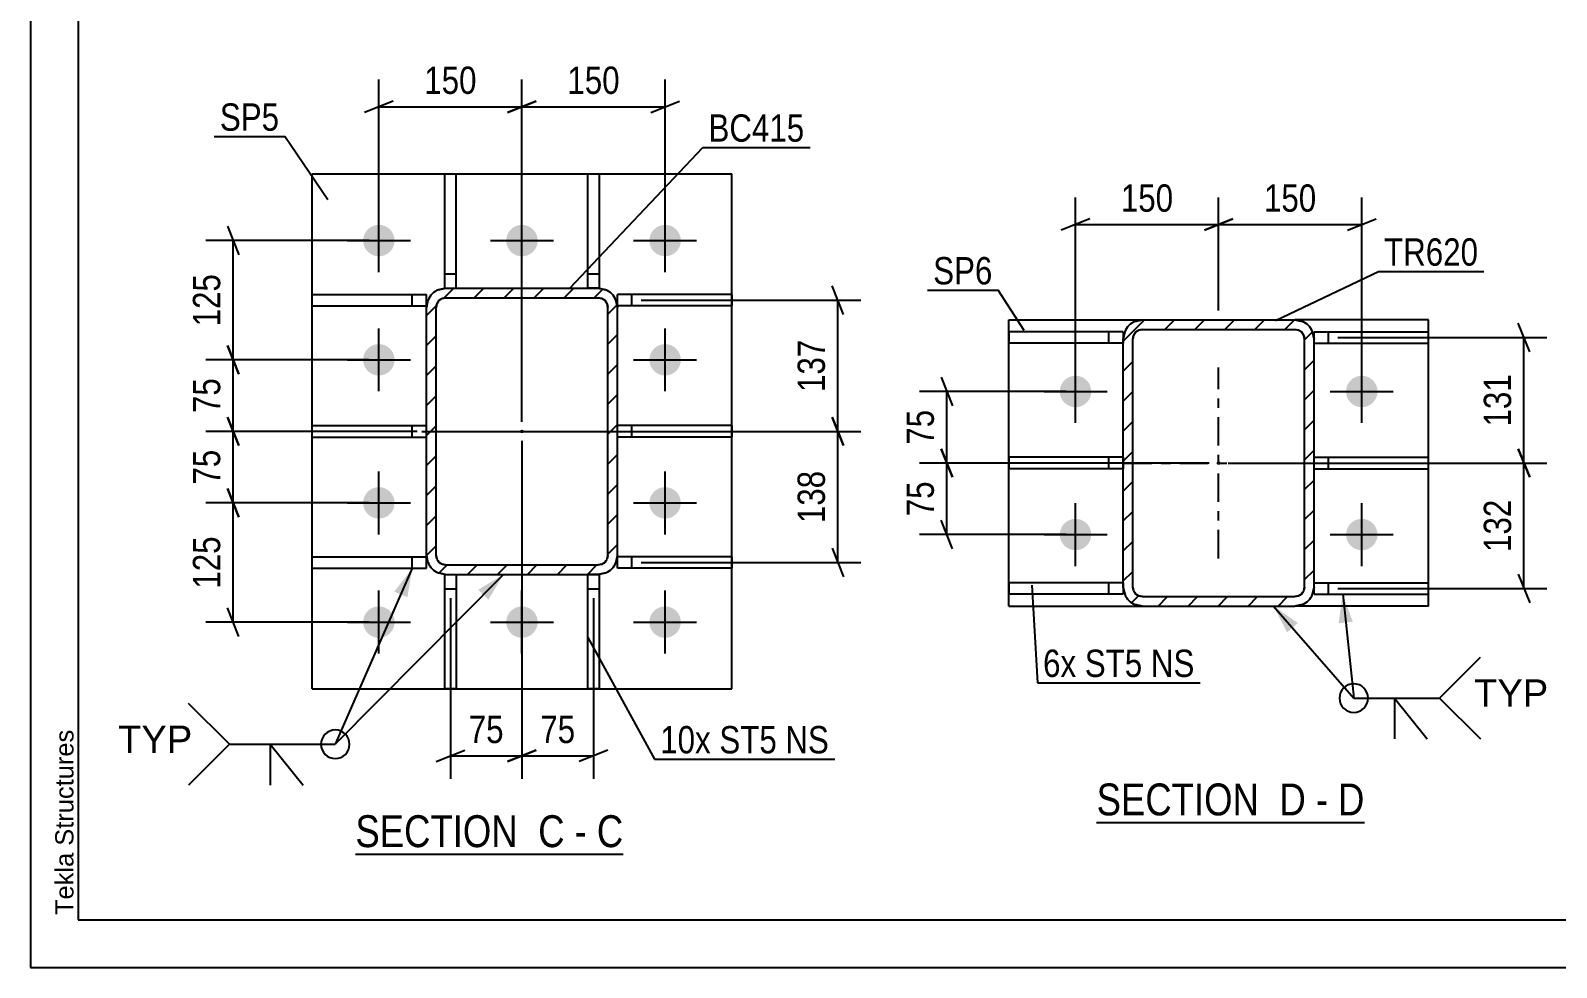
# Model space of a CAD drawing. Header units: millimetres. Extents: x 0 to 594, y 0 to 420.
# Drawn here: x 0 to 159.9, y 0 to 98.2 of the extents above; entities that cross this region are included whole.
import ezdxf

# ---------------------------------------------------------------- set-up
doc = ezdxf.new("R2010")
doc.units = ezdxf.units.MM
doc.linetypes.add('DXK_LINE_DOT2', pattern=[3.9198, 1.9599, -1.9599])
doc.linetypes.add('DXK_LINE_DOT3', pattern=[5.9187, 2.979, -0.9799, 0.9799, -0.9799])
doc.styles.add('Arial', font='ARIAL.TTF', dxfattribs={"height": 0.2})
doc.styles.add('Arial Narrow', font='ARIALN.TTF', dxfattribs={"height": 0.2})

# ---------------------------------------------------------------- blocks, each defined once
blk = doc.blocks.new('Unknown-761544929-1135')
at = {"color": 5, "linetype": 'Continuous'}
for p, q in [((0, 420), (0, 0)), ((5, 415), (5, 5)), ((5, 5), (589, 5)), ((0, 0), (594, 0))]:
    blk.add_line(p, q, dxfattribs=at)
at = {"color": 174, "linetype": 'Continuous', "style": 'Arial'}
blk.add_text('Tekla Structures', height=1.9102, rotation=90, dxfattribs=at).set_placement((4.5, 5.5))
blk = doc.blocks.new('Unknown-761544929-14 - 4061')
at = {"color": 6, "linetype": 'Continuous'}
blk.add_line((34.05, 11.87), (62.13, 11.87), dxfattribs=at)
at = {"color": 0, "linetype": 'Continuous'}
for points in [[(52.16, 12.62), (52.16, 16.12), (34.05, 16.12), (34.05, 12.62)], [(55.98, 12.62), (55.98, 16.12), (53.21, 16.12), (53.21, 12.62)], [(58.31, 12.62), (58.31, 16.12), (57.03, 16.12), (57.03, 12.62)], [(62.13, 12.62), (62.13, 16.12), (59.36, 16.12), (59.36, 12.62)]]:
    blk.add_wipeout(points, dxfattribs=at)
at = {"color": 7, "linetype": 'Continuous', "style": 'Arial Narrow'}
for s, p in [('SECTION ', (34.05, 12.62)), ('C', (53.21, 12.62)), ('C', (59.36, 12.62)), ('-', (57.03, 12.62))]:
    blk.add_text(s, height=3.34, dxfattribs=at).set_placement(p)
blk = doc.blocks.new('Unknown-761544929-15 - 5655')
at = {"color": 6, "linetype": 'Continuous'}
blk.add_line((111.74, 15.2), (139.81, 15.2), dxfattribs=at)
at = {"color": 0, "linetype": 'Continuous'}
for points in [[(129.85, 15.95), (129.85, 19.45), (111.74, 19.45), (111.74, 15.95)], [(133.67, 15.95), (133.67, 19.45), (130.9, 19.45), (130.9, 15.95)], [(135.99, 15.95), (135.99, 19.45), (134.72, 19.45), (134.72, 15.95)], [(139.81, 15.95), (139.81, 19.45), (137.04, 19.45), (137.04, 15.95)]]:
    blk.add_wipeout(points, dxfattribs=at)
at = {"color": 7, "linetype": 'Continuous', "style": 'Arial Narrow'}
for s, p in [('SECTION ', (111.74, 15.95)), ('D', (130.9, 15.95)), ('D', (137.04, 15.95)), ('-', (134.72, 15.95))]:
    blk.add_text(s, height=3.34, dxfattribs=at).set_placement(p)
blk = doc.blocks.new('Part-761544929-4206 - 4061')
at = {"color": 2, "linetype": 'Continuous'}
for p, q in [((73.51, 43.06), (61.51, 43.06)), ((61.51, 41.86), (61.51, 43.06)), ((73.51, 41.86), (61.51, 41.86)), ((73.51, 43.06), (73.51, 41.86))]:
    blk.add_line(p, q, dxfattribs=at)
at = {"color": 7, "linetype": 'DXK_LINE_DOT2'}
blk.add_line((63.01, 41.86), (63.01, 43.06), dxfattribs=at)
blk = doc.blocks.new('Part-761544929-4089 - 4061')
at = {"color": 2, "linetype": 'Continuous'}
for p, q in [((29.51, 29.21), (29.51, 83.21)), ((29.51, 83.21), (73.51, 83.21)), ((73.51, 29.21), (73.51, 83.21)), ((29.51, 29.21), (73.51, 29.21))]:
    blk.add_line(p, q, dxfattribs=at)
blk = doc.blocks.new('Part-761544929-4181 - 4061')
at = {"color": 2, "linetype": 'Continuous'}
for p, q in [((29.51, 55.61), (29.51, 56.81)), ((29.51, 56.81), (41.51, 56.81)), ((29.51, 55.61), (41.51, 55.61))]:
    blk.add_line(p, q, dxfattribs=at)
at = {"color": 7, "linetype": 'DXK_LINE_DOT2'}
for p, q in [((40.01, 55.61), (40.01, 56.81)), ((41.51, 55.61), (41.51, 56.81))]:
    blk.add_line(p, q, dxfattribs=at)
blk = doc.blocks.new('Part-761544929-4117 - 4061')
at = {"linetype": 'Continuous'}
h = blk.add_hatch(dxfattribs=at)
h.set_pattern_fill('', scale=0.7, style=0, pattern_type=0)
h.set_pattern_definition([(45, (41.5116, 43.2098), (-1.57154, 1.57154), [])])
h.paths.add_polyline_path([(41.51, 69.21), (41.51, 43.21), (41.66, 42.44), (42.1, 41.8), (42.75, 41.36), (43.51, 41.21), (59.51, 41.21), (60.28, 41.36), (60.93, 41.8), (61.36, 42.44), (61.51, 43.21), (61.51, 69.21), (61.36, 69.98), (60.93, 70.62), (60.28, 71.06), (59.51, 71.21), (43.51, 71.21), (42.75, 71.06), (42.1, 70.62), (41.66, 69.98)])
h.paths.add_polyline_path([(42.8, 69.92), (43.13, 70.13), (43.51, 70.21), (59.51, 70.21), (59.89, 70.13), (60.22, 69.92), (60.44, 69.59), (60.51, 69.21), (60.51, 43.21), (60.44, 42.83), (60.22, 42.5), (59.89, 42.29), (59.51, 42.21), (43.51, 42.21), (43.13, 42.29), (42.8, 42.5), (42.59, 42.83), (42.51, 43.21), (42.51, 69.21), (42.59, 69.59)])
blk.add_hatch(color=246, dxfattribs=at).paths.add_polyline_path([(51.51, 56.11, -1), (51.51, 56.31, -1)])
at = {"color": 7, "linetype": 'DXK_LINE_DOT2'}
for p, q in [((42.75, 71.06), (43.51, 71.21)), ((43.51, 71.21), (59.51, 71.21)), ((59.51, 71.21), (60.28, 71.06)), ((41.51, 69.21), (41.66, 69.98)), ((41.51, 43.21), (41.51, 69.21)), ((42.59, 69.59), (42.51, 69.21)), ((42.51, 43.21), (42.51, 69.21)), ((43.51, 70.21), (43.13, 70.13)), ((43.51, 70.21), (59.51, 70.21)), ((59.89, 70.13), (59.51, 70.21)), ((60.51, 69.21), (60.44, 69.59)), ((60.51, 43.21), (60.51, 69.21)), ((61.36, 69.98), (61.51, 69.21)), ((61.51, 43.21), (61.51, 69.21)), ((41.66, 42.44), (41.51, 43.21)), ((42.51, 43.21), (42.59, 42.83)), ((60.44, 42.83), (60.51, 43.21)), ((61.51, 43.21), (61.36, 42.44)), ((43.13, 42.29), (43.51, 42.21)), ((43.51, 42.21), (59.51, 42.21)), ((59.51, 42.21), (59.89, 42.29)), ((43.51, 41.21), (42.75, 41.36)), ((43.51, 41.21), (59.51, 41.21)), ((60.28, 41.36), (59.51, 41.21))]:
    blk.add_line(p, q, dxfattribs=at)
at = {"color": 2, "linetype": 'Continuous'}
for p, q in [((43.51, 71.21), (42.75, 71.06)), ((43.51, 71.21), (59.51, 71.21)), ((60.28, 71.06), (59.51, 71.21)), ((41.66, 69.98), (41.51, 69.21)), ((41.51, 43.21), (41.51, 69.21)), ((42.51, 69.21), (42.59, 69.59)), ((42.51, 43.21), (42.51, 69.21)), ((43.13, 70.13), (43.51, 70.21)), ((43.51, 70.21), (59.51, 70.21)), ((59.51, 70.21), (59.89, 70.13)), ((60.44, 69.59), (60.51, 69.21)), ((60.51, 43.21), (60.51, 69.21)), ((61.51, 69.21), (61.36, 69.98)), ((61.51, 43.21), (61.51, 69.21)), ((41.51, 43.21), (41.66, 42.44)), ((42.59, 42.83), (42.51, 43.21)), ((60.51, 43.21), (60.44, 42.83)), ((61.36, 42.44), (61.51, 43.21)), ((43.51, 42.21), (43.13, 42.29)), ((43.51, 42.21), (59.51, 42.21)), ((59.89, 42.29), (59.51, 42.21)), ((42.75, 41.36), (43.51, 41.21)), ((43.51, 41.21), (59.51, 41.21)), ((59.51, 41.21), (60.28, 41.36))]:
    blk.add_line(p, q, dxfattribs=at)
at = {"color": 7, "linetype": 'DXK_LINE_DOT3'}
blk.add_line((51.51, 56.21), (51.51, 56.21), dxfattribs=at)
at = {"color": 246, "linetype": 'DXK_LINE_DOT2'}
blk.add_line((51.51, 56.21), (51.51, 56.21), dxfattribs=at)
at = {"color": 246, "linetype": 'Continuous'}
blk.add_circle((51.51, 56.21), 0.1, dxfattribs=at)
at = {"color": 7, "linetype": 'DXK_LINE_DOT2'}
for centre, radius, start, end in [((43.51, 69.21), 2, 112.5, 157.5), ((59.51, 69.21), 2, 22.5, 67.5), ((43.51, 69.21), 1, 112.5, 157.5), ((59.51, 69.21), 1, 22.5, 67.5), ((43.51, 43.21), 2, 202.5, 247.5), ((43.51, 43.21), 1, 202.5, 247.5), ((59.51, 43.21), 1, 292.5, 337.5), ((59.51, 43.21), 2, 292.5, 337.5)]:
    blk.add_arc(centre, radius, start, end, dxfattribs=at)
at = {"color": 2, "linetype": 'Continuous'}
for centre, radius, start, end in [((43.51, 69.21), 2, 112.5, 157.5), ((59.51, 69.21), 2, 22.5, 67.5), ((43.51, 69.21), 1, 112.5, 157.5), ((59.51, 69.21), 1, 22.5, 67.5), ((43.51, 43.21), 2, 202.5, 247.5), ((43.51, 43.21), 1, 202.5, 247.5), ((59.51, 43.21), 1, 292.5, 337.5), ((59.51, 43.21), 2, 292.5, 337.5)]:
    blk.add_arc(centre, radius, start, end, dxfattribs=at)
blk = doc.blocks.new('Part-761544929-4186 - 4061')
at = {"color": 2, "linetype": 'Continuous'}
for p, q in [((29.51, 69.36), (29.51, 70.56)), ((29.51, 70.56), (41.51, 70.56)), ((41.51, 69.36), (41.51, 70.56)), ((29.51, 69.36), (41.51, 69.36))]:
    blk.add_line(p, q, dxfattribs=at)
at = {"color": 7, "linetype": 'DXK_LINE_DOT2'}
blk.add_line((40.01, 69.36), (40.01, 70.56), dxfattribs=at)
blk = doc.blocks.new('Bolt-761544929-4122 - 4061')
at = {"linetype": 'Continuous'}
for points in [[(34.86, 76.21, -1), (38.16, 76.21, -1)], [(49.86, 76.21, -1), (53.16, 76.21, -1)], [(64.86, 76.21, -1), (68.16, 76.21, -1)], [(34.86, 63.71, -1), (38.16, 63.71, -1)], [(64.86, 63.71, -1), (68.16, 63.71, -1)], [(34.86, 48.71, -1), (38.16, 48.71, -1)], [(64.86, 48.71, -1), (68.16, 48.71, -1)], [(34.86, 36.21, -1), (38.16, 36.21, -1)], [(49.86, 36.21, -1), (53.16, 36.21, -1)], [(64.86, 36.21, -1), (68.16, 36.21, -1)]]:
    blk.add_hatch(color=1, dxfattribs=at).paths.add_polyline_path(points)
at = {"color": 1, "linetype": 'Continuous'}
for p, q in [((36.51, 72.91), (36.51, 79.51)), ((51.51, 72.91), (51.51, 79.51)), ((66.51, 72.91), (66.51, 79.51)), ((33.21, 76.21), (39.81, 76.21)), ((48.21, 76.21), (54.81, 76.21)), ((63.21, 76.21), (69.81, 76.21)), ((36.51, 60.41), (36.51, 67.01)), ((66.51, 60.41), (66.51, 67.01)), ((33.21, 63.71), (39.81, 63.71)), ((63.21, 63.71), (69.81, 63.71)), ((36.51, 45.41), (36.51, 52.01)), ((66.51, 45.41), (66.51, 52.01)), ((33.21, 48.71), (39.81, 48.71)), ((63.21, 48.71), (69.81, 48.71)), ((36.51, 32.91), (36.51, 39.51)), ((51.51, 32.91), (51.51, 39.51)), ((66.51, 32.91), (66.51, 39.51)), ((33.21, 36.21), (39.81, 36.21)), ((48.21, 36.21), (54.81, 36.21)), ((63.21, 36.21), (69.81, 36.21))]:
    blk.add_line(p, q, dxfattribs=at)
blk = doc.blocks.new('Part-761544929-4191 - 4061')
at = {"color": 2, "linetype": 'Continuous'}
for p, q in [((29.51, 41.86), (29.51, 43.06)), ((29.51, 43.06), (41.51, 43.06)), ((29.51, 41.86), (41.51, 41.86)), ((41.51, 41.86), (41.51, 43.06))]:
    blk.add_line(p, q, dxfattribs=at)
at = {"color": 7, "linetype": 'DXK_LINE_DOT2'}
blk.add_line((40.01, 41.86), (40.01, 43.06), dxfattribs=at)
blk = doc.blocks.new('Part-761544929-4196 - 4061')
at = {"color": 2, "linetype": 'Continuous'}
for p, q in [((73.51, 56.81), (61.51, 56.81)), ((73.51, 56.81), (73.51, 55.61)), ((73.51, 55.61), (61.51, 55.61))]:
    blk.add_line(p, q, dxfattribs=at)
at = {"color": 7, "linetype": 'DXK_LINE_DOT2'}
for p, q in [((61.51, 55.61), (61.51, 56.81)), ((63.01, 55.61), (63.01, 56.81))]:
    blk.add_line(p, q, dxfattribs=at)
blk = doc.blocks.new('Part-761544929-4201 - 4061')
at = {"color": 2, "linetype": 'Continuous'}
for p, q in [((73.51, 70.56), (61.51, 70.56)), ((61.51, 69.36), (61.51, 70.56)), ((73.51, 70.56), (73.51, 69.36)), ((73.51, 69.36), (61.51, 69.36))]:
    blk.add_line(p, q, dxfattribs=at)
at = {"color": 7, "linetype": 'DXK_LINE_DOT2'}
blk.add_line((63.01, 69.36), (63.01, 70.56), dxfattribs=at)
blk = doc.blocks.new('Part-761544929-4219 - 4061')
at = {"color": 2, "linetype": 'Continuous'}
for p, q in [((58.41, 29.21), (58.41, 41.21)), ((59.51, 41.21), (59.61, 41.21)), ((59.61, 41.21), (59.61, 29.21)), ((59.61, 29.21), (58.41, 29.21))]:
    blk.add_line(p, q, dxfattribs=at)
at = {"color": 7, "linetype": 'DXK_LINE_DOT2'}
for p, q in [((59.61, 41.21), (58.41, 41.21)), ((58.41, 39.71), (59.61, 39.71))]:
    blk.add_line(p, q, dxfattribs=at)
blk = doc.blocks.new('Part-761544929-4224 - 4061')
at = {"color": 2, "linetype": 'Continuous'}
for p, q in [((43.41, 29.21), (43.41, 41.21)), ((43.41, 41.21), (43.51, 41.21)), ((44.61, 41.21), (44.61, 29.21)), ((44.61, 29.21), (43.41, 29.21))]:
    blk.add_line(p, q, dxfattribs=at)
at = {"color": 7, "linetype": 'DXK_LINE_DOT2'}
for p, q in [((43.41, 41.21), (44.61, 41.21)), ((43.41, 39.71), (44.61, 39.71))]:
    blk.add_line(p, q, dxfattribs=at)
blk = doc.blocks.new('Part-761544929-4229 - 4061')
at = {"color": 2, "linetype": 'Continuous'}
for p, q in [((58.41, 71.21), (58.41, 83.21)), ((58.41, 83.21), (59.61, 83.21)), ((59.61, 83.21), (59.61, 71.21)), ((59.61, 71.21), (59.51, 71.21))]:
    blk.add_line(p, q, dxfattribs=at)
at = {"color": 7, "linetype": 'DXK_LINE_DOT2'}
for p, q in [((58.41, 72.71), (59.61, 72.71)), ((59.51, 71.21), (58.41, 71.21))]:
    blk.add_line(p, q, dxfattribs=at)
blk = doc.blocks.new('Part-761544929-4234 - 4061')
at = {"color": 2, "linetype": 'Continuous'}
for p, q in [((43.41, 71.21), (43.41, 83.21)), ((43.41, 83.21), (44.61, 83.21)), ((44.61, 71.21), (44.61, 83.21)), ((43.41, 71.21), (43.51, 71.21))]:
    blk.add_line(p, q, dxfattribs=at)
at = {"color": 7, "linetype": 'DXK_LINE_DOT2'}
for p, q in [((43.41, 72.71), (44.61, 72.71)), ((43.51, 71.21), (44.61, 71.21))]:
    blk.add_line(p, q, dxfattribs=at)
blk = doc.blocks.new('Part-761544929-5709 - 5655')
at = {"color": 2, "linetype": 'Continuous'}
for p, q in [((114.53, 53.49), (102.53, 53.49)), ((102.53, 53.49), (102.53, 52.29)), ((114.53, 53.49), (114.53, 52.29)), ((114.53, 52.29), (102.53, 52.29))]:
    blk.add_line(p, q, dxfattribs=at)
at = {"color": 7, "linetype": 'DXK_LINE_DOT2'}
blk.add_line((113.03, 52.29), (113.03, 53.49), dxfattribs=at)
blk = doc.blocks.new('Part-761544929-5773 - 5655')
at = {"linetype": 'Continuous'}
h = blk.add_hatch(dxfattribs=at)
h.set_pattern_fill('', scale=0.7, style=0, pattern_type=0)
h.set_pattern_definition([(45, (134.3738, 66.657), (-1.57154, 1.57154), [])])
h.paths.add_polyline_path([(134.53, 65.89), (134.37, 66.66), (133.94, 67.31), (133.29, 67.74), (132.53, 67.89), (116.53, 67.89), (115.76, 67.74), (115.11, 67.31), (114.68, 66.66), (114.53, 65.89), (114.53, 39.89), (114.68, 39.13), (115.11, 38.48), (115.76, 38.04), (116.53, 37.89), (132.53, 37.89), (133.29, 38.04), (133.94, 38.48), (134.37, 39.13), (134.53, 39.89)])
h.paths.add_polyline_path([(133.45, 39.51), (133.23, 39.18), (132.91, 38.97), (132.53, 38.89), (116.53, 38.89), (116.14, 38.97), (115.82, 39.18), (115.6, 39.51), (115.53, 39.89), (115.53, 65.89), (115.6, 66.27), (115.82, 66.6), (116.14, 66.82), (116.53, 66.89), (132.53, 66.89), (132.91, 66.82), (133.23, 66.6), (133.45, 66.27), (133.53, 65.89), (133.53, 39.89)])
blk.add_hatch(color=246, dxfattribs=at).paths.add_polyline_path([(124.53, 52.79, -1), (124.53, 52.99, -1)])
at = {"color": 7, "linetype": 'DXK_LINE_DOT2'}
for p, q in [((115.76, 67.74), (116.53, 67.89)), ((116.53, 67.89), (132.53, 67.89)), ((132.53, 67.89), (133.29, 67.74)), ((114.53, 65.89), (114.68, 66.66)), ((114.53, 39.89), (114.53, 65.89)), ((115.6, 66.27), (115.53, 65.89)), ((115.53, 39.89), (115.53, 65.89)), ((116.53, 66.89), (116.14, 66.82)), ((116.53, 66.89), (132.53, 66.89)), ((132.91, 66.82), (132.53, 66.89)), ((133.53, 65.89), (133.45, 66.27)), ((133.53, 39.89), (133.53, 65.89)), ((134.37, 66.66), (134.53, 65.89)), ((134.53, 39.89), (134.53, 65.89)), ((114.68, 39.13), (114.53, 39.89)), ((115.53, 39.89), (115.6, 39.51)), ((116.14, 38.97), (116.53, 38.89)), ((116.53, 38.89), (132.53, 38.89)), ((132.53, 38.89), (132.91, 38.97)), ((133.45, 39.51), (133.53, 39.89)), ((134.53, 39.89), (134.37, 39.13)), ((116.53, 37.89), (115.76, 38.04)), ((116.53, 37.89), (132.53, 37.89)), ((133.29, 38.04), (132.53, 37.89))]:
    blk.add_line(p, q, dxfattribs=at)
at = {"color": 2, "linetype": 'Continuous'}
for p, q in [((116.53, 67.89), (115.76, 67.74)), ((116.53, 67.89), (132.53, 67.89)), ((133.29, 67.74), (132.53, 67.89)), ((114.68, 66.66), (114.53, 65.89)), ((114.53, 39.89), (114.53, 65.89)), ((115.53, 65.89), (115.6, 66.27)), ((115.53, 39.89), (115.53, 65.89)), ((116.14, 66.82), (116.53, 66.89)), ((116.53, 66.89), (132.53, 66.89)), ((132.53, 66.89), (132.91, 66.82)), ((133.45, 66.27), (133.53, 65.89)), ((133.53, 39.89), (133.53, 65.89)), ((134.53, 65.89), (134.37, 66.66)), ((134.53, 39.89), (134.53, 65.89)), ((114.53, 39.89), (114.68, 39.13)), ((115.6, 39.51), (115.53, 39.89)), ((116.53, 38.89), (116.14, 38.97)), ((116.53, 38.89), (132.53, 38.89)), ((132.91, 38.97), (132.53, 38.89)), ((133.53, 39.89), (133.45, 39.51)), ((134.37, 39.13), (134.53, 39.89)), ((115.76, 38.04), (116.53, 37.89)), ((116.53, 37.89), (132.53, 37.89)), ((132.53, 37.89), (133.29, 38.04))]:
    blk.add_line(p, q, dxfattribs=at)
at = {"color": 7, "linetype": 'DXK_LINE_DOT3'}
for p, q in [((124.53, 42.89), (124.53, 62.89)), ((114.53, 52.89), (134.53, 52.89))]:
    blk.add_line(p, q, dxfattribs=at)
at = {"color": 246, "linetype": 'DXK_LINE_DOT2'}
blk.add_line((124.53, 52.89), (124.53, 52.89), dxfattribs=at)
at = {"color": 246, "linetype": 'Continuous'}
blk.add_circle((124.53, 52.89), 0.1, dxfattribs=at)
at = {"color": 7, "linetype": 'DXK_LINE_DOT2'}
for centre, radius, start, end in [((116.53, 65.89), 2, 112.5, 157.5), ((132.53, 65.89), 2, 22.5, 67.5), ((116.53, 65.89), 1, 112.5, 157.5), ((132.53, 65.89), 1, 22.5, 67.5), ((116.53, 39.89), 2, 202.5, 247.5), ((116.53, 39.89), 1, 202.5, 247.5), ((132.53, 39.89), 1, 292.5, 337.5), ((132.53, 39.89), 2, 292.5, 337.5)]:
    blk.add_arc(centre, radius, start, end, dxfattribs=at)
at = {"color": 2, "linetype": 'Continuous'}
for centre, radius, start, end in [((116.53, 65.89), 2, 112.5, 157.5), ((132.53, 65.89), 2, 22.5, 67.5), ((116.53, 65.89), 1, 112.5, 157.5), ((132.53, 65.89), 1, 22.5, 67.5), ((116.53, 39.89), 2, 202.5, 247.5), ((116.53, 39.89), 1, 202.5, 247.5), ((132.53, 39.89), 1, 292.5, 337.5), ((132.53, 39.89), 2, 292.5, 337.5)]:
    blk.add_arc(centre, radius, start, end, dxfattribs=at)
blk = doc.blocks.new('Part-761544929-5714 - 5655')
at = {"color": 2, "linetype": 'Continuous'}
for p, q in [((114.53, 66.64), (102.53, 66.64)), ((102.53, 66.64), (102.53, 65.44)), ((114.53, 66.64), (114.53, 65.44)), ((114.53, 65.44), (102.53, 65.44))]:
    blk.add_line(p, q, dxfattribs=at)
at = {"color": 7, "linetype": 'DXK_LINE_DOT2'}
blk.add_line((113.03, 65.44), (113.03, 66.64), dxfattribs=at)
blk = doc.blocks.new('Part-761544929-5719 - 5655')
at = {"color": 2, "linetype": 'Continuous'}
for p, q in [((114.53, 40.34), (102.53, 40.34)), ((102.53, 40.34), (102.53, 39.14)), ((114.53, 40.34), (114.53, 39.14)), ((114.53, 39.14), (102.53, 39.14))]:
    blk.add_line(p, q, dxfattribs=at)
at = {"color": 7, "linetype": 'DXK_LINE_DOT2'}
blk.add_line((113.03, 39.14), (113.03, 40.34), dxfattribs=at)
blk = doc.blocks.new('Bolt-761544929-5792 - 5655')
at = {"linetype": 'Continuous'}
for points in [[(107.88, 60.39, -1), (111.18, 60.39, -1)], [(137.88, 60.39, -1), (141.18, 60.39, -1)], [(107.88, 45.39, -1), (111.18, 45.39, -1)], [(137.88, 45.39, -1), (141.18, 45.39, -1)]]:
    blk.add_hatch(color=1, dxfattribs=at).paths.add_polyline_path(points)
at = {"color": 1, "linetype": 'Continuous'}
for p, q in [((109.53, 57.09), (109.53, 63.69)), ((139.53, 57.09), (139.53, 63.69)), ((106.23, 60.39), (112.83, 60.39)), ((136.23, 60.39), (142.83, 60.39)), ((109.53, 42.09), (109.53, 48.69)), ((139.53, 42.09), (139.53, 48.69)), ((106.23, 45.39), (112.83, 45.39)), ((136.23, 45.39), (142.83, 45.39))]:
    blk.add_line(p, q, dxfattribs=at)
blk = doc.blocks.new('Part-761544929-5823 - 5655')
at = {"color": 2, "linetype": 'Continuous'}
for p, q in [((102.53, 37.89), (102.53, 67.89)), ((102.53, 67.89), (116.53, 67.89)), ((146.53, 67.89), (132.53, 67.89)), ((146.53, 37.89), (146.53, 67.89)), ((102.53, 37.89), (116.53, 37.89)), ((146.53, 37.89), (132.53, 37.89))]:
    blk.add_line(p, q, dxfattribs=at)
at = {"color": 7, "linetype": 'DXK_LINE_DOT2'}
for p, q in [((116.53, 67.89), (132.53, 67.89)), ((116.53, 37.89), (132.53, 37.89))]:
    blk.add_line(p, q, dxfattribs=at)
blk = doc.blocks.new('Part-761544929-5831 - 5655')
at = {"color": 2, "linetype": 'Continuous'}
for p, q in [((134.53, 52.29), (134.53, 53.49)), ((134.53, 53.49), (146.53, 53.49)), ((146.53, 52.29), (146.53, 53.49)), ((134.53, 52.29), (146.53, 52.29))]:
    blk.add_line(p, q, dxfattribs=at)
at = {"color": 7, "linetype": 'DXK_LINE_DOT2'}
blk.add_line((136.03, 52.29), (136.03, 53.49), dxfattribs=at)
blk = doc.blocks.new('Part-761544929-5836 - 5655')
at = {"color": 2, "linetype": 'Continuous'}
for p, q in [((134.53, 65.44), (134.53, 66.64)), ((134.53, 66.64), (146.53, 66.64)), ((146.53, 65.44), (146.53, 66.64)), ((134.53, 65.44), (146.53, 65.44))]:
    blk.add_line(p, q, dxfattribs=at)
at = {"color": 7, "linetype": 'DXK_LINE_DOT2'}
blk.add_line((136.03, 65.44), (136.03, 66.64), dxfattribs=at)
blk = doc.blocks.new('Part-761544929-5841 - 5655')
at = {"color": 2, "linetype": 'Continuous'}
for p, q in [((134.53, 39.14), (134.53, 40.34)), ((134.53, 40.34), (146.53, 40.34)), ((146.53, 39.14), (146.53, 40.34)), ((134.53, 39.14), (146.53, 39.14))]:
    blk.add_line(p, q, dxfattribs=at)
at = {"color": 7, "linetype": 'DXK_LINE_DOT2'}
blk.add_line((136.03, 39.14), (136.03, 40.34), dxfattribs=at)
blk = doc.blocks.new('StraightDimension-761544929-18122 - 4061')
at = {"color": 7, "linetype": 'Continuous'}
for p, q in [((51.51, 55.21), (51.51, 19.78)), ((44.01, 38.71), (44.01, 19.78)), ((42.51, 21.58), (45.51, 22.78)), ((53.01, 22.78), (50.01, 21.58)), ((44.01, 22.18), (51.51, 22.18))]:
    blk.add_line(p, q, dxfattribs=at)
at = {"color": 0}
blk.add_wipeout([(50.19, 22.93), (50.19, 27.13), (45.33, 27.13), (45.33, 22.93)], dxfattribs=at)
at = {"color": 3, "style": 'Arial Narrow'}
blk.add_text('75', height=2.863, dxfattribs=at).set_placement((45.93, 23.53))
blk = doc.blocks.new('StraightDimension-761544929-18054 - 4061')
at = {"color": 7, "linetype": 'Continuous'}
for p, q in [((51.51, 57.21), (51.51, 93.09)), ((66.51, 77.21), (66.51, 93.09)), ((53.01, 90.84), (50.01, 89.64)), ((51.51, 90.24), (66.51, 90.24)), ((65.01, 89.64), (68.01, 90.84))]:
    blk.add_line(p, q, dxfattribs=at)
at = {"color": 0}
blk.add_wipeout([(62.35, 90.99), (62.35, 95.19), (55.67, 95.19), (55.67, 90.99)], dxfattribs=at)
at = {"color": 3, "style": 'Arial Narrow'}
blk.add_text('150', height=2.863, dxfattribs=at).set_placement((56.27, 91.59))
blk = doc.blocks.new('StraightDimension-761544929-18055 - 4061')
at = {"color": 7, "linetype": 'Continuous'}
for p, q in [((36.51, 77.21), (36.51, 93.09)), ((51.51, 57.21), (51.51, 93.09)), ((38.01, 90.84), (35.01, 89.64)), ((36.51, 90.24), (51.51, 90.24)), ((50.01, 89.64), (53.01, 90.84))]:
    blk.add_line(p, q, dxfattribs=at)
at = {"color": 0}
blk.add_wipeout([(47.35, 90.99), (47.35, 95.19), (40.67, 95.19), (40.67, 90.99)], dxfattribs=at)
at = {"color": 3, "style": 'Arial Narrow'}
blk.add_text('150', height=2.863, dxfattribs=at).set_placement((41.27, 91.59))
blk = doc.blocks.new('StraightDimension-761544929-4324 - 4061')
at = {"color": 7, "linetype": 'Continuous'}
for p, q in [((85.21, 54.71), (84.01, 57.71)), ((41.01, 56.21), (87.01, 56.21)), ((84.61, 42.46), (84.61, 56.21)), ((84.01, 43.96), (85.21, 40.96)), ((64.01, 42.46), (87.01, 42.46))]:
    blk.add_line(p, q, dxfattribs=at)
at = {"color": 0}
blk.add_wipeout([(83.86, 52.68), (79.66, 52.68), (79.66, 45.99), (83.86, 45.99)], dxfattribs=at)
at = {"color": 3, "style": 'Arial Narrow'}
blk.add_text('138', height=2.863, rotation=90.0002, dxfattribs=at).set_placement((83.26, 46.59))
blk = doc.blocks.new('StraightDimension-761544929-4329 - 4061')
at = {"color": 7, "linetype": 'Continuous'}
for p, q in [((85.21, 68.46), (84.01, 71.46)), ((64.01, 69.96), (87.01, 69.96)), ((84.61, 56.21), (84.61, 69.96)), ((84.01, 57.71), (85.21, 54.71)), ((41.01, 56.21), (87.01, 56.21))]:
    blk.add_line(p, q, dxfattribs=at)
at = {"color": 0}
blk.add_wipeout([(83.86, 66.43), (79.66, 66.43), (79.66, 59.74), (83.86, 59.74)], dxfattribs=at)
at = {"color": 3, "style": 'Arial Narrow'}
blk.add_text('137', height=2.863, rotation=90.0002, dxfattribs=at).set_placement((83.26, 60.34))
blk = doc.blocks.new('StraightDimension-761544929-20073 - 4061')
at = {"color": 7, "linetype": 'Continuous'}
for p, q in [((20.63, 65.21), (21.83, 62.21)), ((35.51, 63.71), (18.38, 63.71)), ((21.23, 56.21), (21.23, 63.71)), ((21.83, 54.71), (20.63, 57.71)), ((40.51, 56.21), (18.38, 56.21))]:
    blk.add_line(p, q, dxfattribs=at)
at = {"color": 0}
blk.add_wipeout([(20.48, 62.39), (16.28, 62.39), (16.28, 57.53), (20.48, 57.53)], dxfattribs=at)
at = {"color": 3, "style": 'Arial Narrow'}
blk.add_text('75', height=2.863, rotation=90.0002, dxfattribs=at).set_placement((19.88, 58.13))
blk = doc.blocks.new('StraightDimension-761544929-20075 - 4061')
at = {"color": 7, "linetype": 'Continuous'}
for p, q in [((20.63, 50.21), (21.83, 47.21)), ((35.51, 48.71), (18.38, 48.71)), ((21.23, 36.21), (21.23, 48.71)), ((21.83, 34.71), (20.63, 37.71)), ((35.51, 36.21), (18.38, 36.21))]:
    blk.add_line(p, q, dxfattribs=at)
at = {"color": 0}
blk.add_wipeout([(20.48, 45.8), (16.28, 45.8), (16.28, 39.12), (20.48, 39.12)], dxfattribs=at)
at = {"color": 3, "style": 'Arial Narrow'}
blk.add_text('125', height=2.863, rotation=90.0002, dxfattribs=at).set_placement((19.88, 39.72))
blk = doc.blocks.new('StraightDimension-761544929-18121 - 4061')
at = {"color": 7, "linetype": 'Continuous'}
for p, q in [((51.51, 55.21), (51.51, 19.78)), ((59.01, 38.71), (59.01, 19.78)), ((50.01, 21.58), (53.01, 22.78)), ((60.51, 22.78), (57.51, 21.58)), ((51.51, 22.18), (59.01, 22.18))]:
    blk.add_line(p, q, dxfattribs=at)
at = {"color": 0}
blk.add_wipeout([(57.69, 22.93), (57.69, 27.13), (52.83, 27.13), (52.83, 22.93)], dxfattribs=at)
at = {"color": 3, "style": 'Arial Narrow'}
blk.add_text('75', height=2.863, dxfattribs=at).set_placement((53.43, 23.53))
blk = doc.blocks.new('StraightDimension-761544929-20072 - 4061')
at = {"color": 7, "linetype": 'Continuous'}
for p, q in [((20.63, 77.71), (21.83, 74.71)), ((35.51, 76.21), (18.38, 76.21)), ((21.23, 63.71), (21.23, 76.21)), ((21.83, 62.21), (20.63, 65.21)), ((35.51, 63.71), (18.38, 63.71))]:
    blk.add_line(p, q, dxfattribs=at)
at = {"color": 0}
blk.add_wipeout([(20.48, 73.3), (16.28, 73.3), (16.28, 66.62), (20.48, 66.62)], dxfattribs=at)
at = {"color": 3, "style": 'Arial Narrow'}
blk.add_text('125', height=2.863, rotation=90.0002, dxfattribs=at).set_placement((19.88, 67.22))
blk = doc.blocks.new('StraightDimension-761544929-20074 - 4061')
at = {"color": 7, "linetype": 'Continuous'}
for p, q in [((20.63, 57.71), (21.83, 54.71)), ((40.51, 56.21), (18.38, 56.21)), ((21.23, 48.71), (21.23, 56.21)), ((21.83, 47.21), (20.63, 50.21)), ((35.51, 48.71), (18.38, 48.71))]:
    blk.add_line(p, q, dxfattribs=at)
at = {"color": 0}
blk.add_wipeout([(20.48, 54.89), (16.28, 54.89), (16.28, 50.03), (20.48, 50.03)], dxfattribs=at)
at = {"color": 3, "style": 'Arial Narrow'}
blk.add_text('75', height=2.863, rotation=90.0002, dxfattribs=at).set_placement((19.88, 50.63))
blk = doc.blocks.new('StraightDimension-761544929-5899 - 5655')
at = {"color": 7, "linetype": 'Continuous'}
for p, q in [((157.13, 64.54), (155.93, 67.54)), ((137.03, 66.04), (158.93, 66.04)), ((156.53, 52.89), (156.53, 66.04)), ((155.93, 54.39), (157.13, 51.39)), ((125.53, 52.89), (158.93, 52.89))]:
    blk.add_line(p, q, dxfattribs=at)
at = {"color": 0}
blk.add_wipeout([(155.78, 62.81), (151.58, 62.81), (151.58, 56.12), (155.78, 56.12)], dxfattribs=at)
at = {"color": 3, "style": 'Arial Narrow'}
blk.add_text('131', height=2.863, rotation=90.0002, dxfattribs=at).set_placement((155.18, 56.72))
blk = doc.blocks.new('StraightDimension-761544929-5884 - 5655')
at = {"color": 7, "linetype": 'Continuous'}
for p, q in [((157.13, 51.39), (155.93, 54.39)), ((125.53, 52.89), (158.93, 52.89)), ((156.53, 39.74), (156.53, 52.89)), ((155.93, 41.24), (157.13, 38.24)), ((137.03, 39.74), (158.93, 39.74))]:
    blk.add_line(p, q, dxfattribs=at)
at = {"color": 0}
blk.add_wipeout([(155.78, 49.66), (151.58, 49.66), (151.58, 42.97), (155.78, 42.97)], dxfattribs=at)
at = {"color": 3, "style": 'Arial Narrow'}
blk.add_text('132', height=2.863, rotation=90.0002, dxfattribs=at).set_placement((155.18, 43.57))
blk = doc.blocks.new('StraightDimension-761544929-22250 - 5655')
at = {"color": 7, "linetype": 'Continuous'}
for p, q in [((95.43, 54.39), (96.63, 51.39)), ((123.53, 52.89), (93.18, 52.89)), ((96.03, 45.39), (96.03, 52.89)), ((96.63, 43.89), (95.43, 46.89)), ((108.53, 45.39), (93.18, 45.39))]:
    blk.add_line(p, q, dxfattribs=at)
at = {"color": 0}
blk.add_wipeout([(95.28, 51.57), (91.08, 51.57), (91.08, 46.71), (95.28, 46.71)], dxfattribs=at)
at = {"color": 3, "style": 'Arial Narrow'}
blk.add_text('75', height=2.863, rotation=90.0002, dxfattribs=at).set_placement((94.68, 47.31))
blk = doc.blocks.new('StraightDimension-761544929-22186 - 5655')
at = {"color": 7, "linetype": 'Continuous'}
for p, q in [((124.53, 68.89), (124.53, 80.74)), ((139.53, 61.39), (139.53, 80.74)), ((126.03, 78.49), (123.03, 77.29)), ((138.03, 77.29), (141.03, 78.49)), ((124.53, 77.89), (139.53, 77.89))]:
    blk.add_line(p, q, dxfattribs=at)
at = {"color": 0}
blk.add_wipeout([(135.37, 78.64), (135.37, 82.84), (128.68, 82.84), (128.68, 78.64)], dxfattribs=at)
at = {"color": 3, "style": 'Arial Narrow'}
blk.add_text('150', height=2.863, dxfattribs=at).set_placement((129.28, 79.24))
blk = doc.blocks.new('StraightDimension-761544929-22187 - 5655')
at = {"color": 7, "linetype": 'Continuous'}
for p, q in [((109.53, 61.39), (109.53, 80.74)), ((124.53, 68.89), (124.53, 80.74)), ((111.03, 78.49), (108.03, 77.29)), ((123.03, 77.29), (126.03, 78.49)), ((109.53, 77.89), (124.53, 77.89))]:
    blk.add_line(p, q, dxfattribs=at)
at = {"color": 0}
blk.add_wipeout([(120.37, 78.64), (120.37, 82.84), (113.68, 82.84), (113.68, 78.64)], dxfattribs=at)
at = {"color": 3, "style": 'Arial Narrow'}
blk.add_text('150', height=2.863, dxfattribs=at).set_placement((114.28, 79.24))
blk = doc.blocks.new('StraightDimension-761544929-22249 - 5655')
at = {"color": 7, "linetype": 'Continuous'}
for p, q in [((95.43, 61.89), (96.63, 58.89)), ((108.53, 60.39), (93.18, 60.39)), ((96.03, 52.89), (96.03, 60.39)), ((96.63, 51.39), (95.43, 54.39)), ((123.53, 52.89), (93.18, 52.89))]:
    blk.add_line(p, q, dxfattribs=at)
at = {"color": 0}
blk.add_wipeout([(95.28, 59.07), (91.08, 59.07), (91.08, 54.21), (95.28, 54.21)], dxfattribs=at)
at = {"color": 3, "style": 'Arial Narrow'}
blk.add_text('75', height=2.863, rotation=90.0002, dxfattribs=at).set_placement((94.68, 54.81))
blk = doc.blocks.new('Mark-761544929-4085 - 4061')
at = {"color": 0}
blk.add_wipeout([(26.06, 87.73), (26.06, 90.73), (19.85, 90.73), (19.85, 87.73)], dxfattribs=at)
blk.add_wipeout([(26.06, 87.73), (26.06, 90.73), (19.85, 90.73), (19.85, 87.73)], dxfattribs=at)
at = {"color": 30, "linetype": 'Continuous'}
for p in [(19.25, 87.13), (31.15, 80.47)]:
    blk.add_line(p, (26.66, 87.13), dxfattribs=at)
at = {"color": 3, "style": 'Arial Narrow'}
blk.add_text('SP5', height=2.863, dxfattribs=at).set_placement((19.85, 87.73))
blk = doc.blocks.new('Mark-761544929-4113 - 4061')
at = {"color": 0}
blk.add_wipeout([(81.11, 86.58), (81.11, 89.58), (71.06, 89.58), (71.06, 86.58)], dxfattribs=at)
blk.add_wipeout([(81.11, 86.58), (81.11, 89.58), (71.06, 89.58), (71.06, 86.58)], dxfattribs=at)
at = {"color": 30, "linetype": 'Continuous'}
for p, q in [((56.54, 71.21), (70.46, 85.98)), ((70.46, 85.98), (81.71, 85.98))]:
    blk.add_line(p, q, dxfattribs=at)
at = {"color": 3, "style": 'Arial Narrow'}
blk.add_text('BC415', height=2.863, dxfattribs=at).set_placement((71.06, 86.58))
blk = doc.blocks.new('WeldMark-761544929-4345 - 4061')
at = {"linetype": 'Continuous'}
for points in [[(38.12, 39.41), (40.01, 41.86), (39.5, 38.81)], [(46.92, 39.6), (49.56, 41.21), (47.99, 38.55)]]:
    blk.add_hatch(color=30, dxfattribs=at).paths.add_polyline_path(points)
at = {"color": 30, "linetype": 'Continuous'}
for p in [(40.01, 41.86), (49.56, 41.21), (20.84, 23.4)]:
    blk.add_line(p, (31.94, 23.4), dxfattribs=at)
at = {"color": 3, "linetype": 'Continuous'}
for q in [(28.56, 19.12), (25.13, 19.12)]:
    blk.add_line((25.13, 23.4), q, dxfattribs=at)
for start, end in [(90, 270), (270, 90)]:
    blk.add_arc((31.94, 23.4), 1.5, start, end, dxfattribs=at)
at = {"color": 0, "linetype": 'Continuous'}
blk.add_wipeout([(16.94, 22.5), (16.94, 25.5), (9.17, 25.5), (9.17, 22.5)], dxfattribs=at)
blk.add_wipeout([(16.94, 22.5), (16.94, 25.5), (9.17, 25.5), (9.17, 22.5)], dxfattribs=at)
at = {"color": 3, "linetype": 'Continuous'}
for q in [(16.56, 27.69), (16.56, 19.12)]:
    blk.add_line((20.84, 23.4), q, dxfattribs=at)
at = {"color": 3, "linetype": 'Continuous', "style": 'Arial'}
blk.add_text('TYP', height=2.865, dxfattribs=at).set_placement((9.17, 22.5))
blk = doc.blocks.new('MarkSet-761544929-4401 - 4061')
at = {"color": 0}
for points in [[(71.3, 22.45), (71.3, 25.45), (66, 25.45), (66, 22.45)], [(78.22, 22.45), (78.22, 25.45), (72.2, 25.45), (72.2, 22.45)], [(83.69, 22.45), (83.69, 25.45), (79.12, 25.45), (79.12, 22.45)]]:
    blk.add_wipeout(points, dxfattribs=at)
for points in [[(71.3, 22.45), (71.3, 25.45), (66, 25.45), (66, 22.45)], [(78.22, 22.45), (78.22, 25.45), (72.2, 25.45), (72.2, 22.45)], [(83.69, 22.45), (83.69, 25.45), (79.12, 25.45), (79.12, 22.45)]]:
    blk.add_wipeout(points, dxfattribs=at)
at = {"color": 30, "linetype": 'Continuous'}
for p, q in [((58.41, 34.6), (65.4, 21.85)), ((65.4, 21.85), (84.29, 21.85))]:
    blk.add_line(p, q, dxfattribs=at)
at = {"color": 3, "style": 'Arial Narrow'}
for s, p in [('10x', (66, 22.45)), ('ST5', (72.2, 22.45)), ('NS', (79.12, 22.45))]:
    blk.add_text(s, height=2.863, dxfattribs=at).set_placement(p)
blk = doc.blocks.new('Mark-761544929-5769 - 5655')
at = {"color": 0}
blk.add_wipeout([(151.73, 73.58), (151.73, 76.58), (141.87, 76.58), (141.87, 73.58)], dxfattribs=at)
blk.add_wipeout([(151.73, 73.58), (151.73, 76.58), (141.87, 76.58), (141.87, 73.58)], dxfattribs=at)
at = {"color": 30, "linetype": 'Continuous'}
for p, q in [((130.5, 67.84), (141.27, 72.98)), ((141.27, 72.98), (152.33, 72.98))]:
    blk.add_line(p, q, dxfattribs=at)
at = {"color": 3, "style": 'Arial Narrow'}
blk.add_text('TR620', height=2.863, dxfattribs=at).set_placement((141.87, 73.58))
blk = doc.blocks.new('Mark-761544929-5819 - 5655')
at = {"color": 0}
blk.add_wipeout([(100.82, 71.62), (100.82, 74.62), (94.61, 74.62), (94.61, 71.62)], dxfattribs=at)
blk.add_wipeout([(100.82, 71.62), (100.82, 74.62), (94.61, 74.62), (94.61, 71.62)], dxfattribs=at)
at = {"color": 30, "linetype": 'Continuous'}
for p in [(94.01, 71.02), (104.13, 66.78)]:
    blk.add_line(p, (101.42, 71.02), dxfattribs=at)
at = {"color": 3, "style": 'Arial Narrow'}
blk.add_text('SP6', height=2.863, dxfattribs=at).set_placement((94.61, 71.62))
blk = doc.blocks.new('WeldMark-761544929-5916 - 5655')
at = {"linetype": 'Continuous'}
for points in [[(137.1, 36.08), (137.53, 39.14), (138.59, 36.24)], [(131.7, 35.14), (130.29, 37.89), (132.83, 36.12)]]:
    blk.add_hatch(color=30, dxfattribs=at).paths.add_polyline_path(points)
at = {"color": 30, "linetype": 'Continuous'}
for p, q in [((137.53, 39.14), (138.69, 28.24)), ((130.29, 37.89), (138.69, 28.24)), ((138.69, 28.24), (147.69, 28.24))]:
    blk.add_line(p, q, dxfattribs=at)
at = {"color": 3, "linetype": 'Continuous'}
for q in [(146.4, 23.96), (142.97, 23.96)]:
    blk.add_line((142.97, 28.24), q, dxfattribs=at)
for start, end in [(90, 270), (270, 90)]:
    blk.add_arc((138.69, 28.24), 1.5, start, end, dxfattribs=at)
at = {"color": 0, "linetype": 'Continuous'}
blk.add_wipeout([(159.06, 27.34), (159.06, 30.34), (151.29, 30.34), (151.29, 27.34)], dxfattribs=at)
blk.add_wipeout([(159.06, 27.34), (159.06, 30.34), (151.29, 30.34), (151.29, 27.34)], dxfattribs=at)
at = {"color": 3, "linetype": 'Continuous'}
for q in [(151.97, 32.53), (151.97, 23.96)]:
    blk.add_line((147.69, 28.24), q, dxfattribs=at)
at = {"color": 3, "linetype": 'Continuous', "style": 'Arial'}
blk.add_text('TYP', height=2.865, dxfattribs=at).set_placement((151.29, 27.34))
blk = doc.blocks.new('MarkSet-761544929-5973 - 5655')
at = {"color": 0}
for points in [[(109.6, 30.46), (109.6, 33.46), (106.13, 33.46), (106.13, 30.46)], [(116.53, 30.46), (116.53, 33.46), (110.5, 33.46), (110.5, 30.46)], [(121.99, 30.46), (121.99, 33.46), (117.43, 33.46), (117.43, 30.46)]]:
    blk.add_wipeout(points, dxfattribs=at)
for points in [[(109.6, 30.46), (109.6, 33.46), (106.13, 33.46), (106.13, 30.46)], [(116.53, 30.46), (116.53, 33.46), (110.5, 33.46), (110.5, 30.46)], [(121.99, 30.46), (121.99, 33.46), (117.43, 33.46), (117.43, 30.46)]]:
    blk.add_wipeout(points, dxfattribs=at)
at = {"color": 30, "linetype": 'Continuous'}
for p, q in [((104.96, 40.07), (105.53, 29.86)), ((105.53, 29.86), (122.59, 29.86))]:
    blk.add_line(p, q, dxfattribs=at)
at = {"color": 3, "style": 'Arial Narrow'}
for s, p in [('6x', (106.13, 30.46)), ('ST5', (110.5, 30.46)), ('NS', (117.43, 30.46))]:
    blk.add_text(s, height=2.863, dxfattribs=at).set_placement(p)

msp = doc.modelspace()

# ---------------------------------------------------------------- block references
for name in ['Unknown-761544929-1135', 'Part-761544929-4089 - 4061', 'Part-761544929-4234 - 4061', 'Part-761544929-4229 - 4061', 'Bolt-761544929-4122 - 4061', 'Part-761544929-4186 - 4061', 'Part-761544929-4117 - 4061', 'Part-761544929-4201 - 4061', 'Part-761544929-5823 - 5655', 'Part-761544929-5773 - 5655', 'Part-761544929-5714 - 5655', 'Part-761544929-5836 - 5655', 'Bolt-761544929-5792 - 5655', 'Part-761544929-4181 - 4061', 'Part-761544929-4196 - 4061', 'Part-761544929-5709 - 5655', 'Part-761544929-5831 - 5655', 'Part-761544929-4191 - 4061', 'Part-761544929-4206 - 4061', 'Part-761544929-4224 - 4061', 'Part-761544929-4219 - 4061', 'Part-761544929-5719 - 5655', 'Part-761544929-5841 - 5655']:
    msp.add_blockref(name, (0, 0))

# ---------------------------------------------------------------- next in the draw order: block references
for name in ['StraightDimension-761544929-18054 - 4061', 'Mark-761544929-4085 - 4061', 'Mark-761544929-5819 - 5655', 'StraightDimension-761544929-5899 - 5655', 'StraightDimension-761544929-18122 - 4061', 'StraightDimension-761544929-22250 - 5655', 'StraightDimension-761544929-20075 - 4061', 'MarkSet-761544929-5973 - 5655', 'Unknown-761544929-15 - 5655', 'Unknown-761544929-14 - 4061']:
    msp.add_blockref(name, (0, 0))

# ---------------------------------------------------------------- next in the draw order: block references
for name in ['StraightDimension-761544929-18055 - 4061', 'StraightDimension-761544929-22186 - 5655', 'StraightDimension-761544929-5884 - 5655']:
    msp.add_blockref(name, (0, 0))

# ---------------------------------------------------------------- next in the draw order: block references
for name in ['StraightDimension-761544929-22187 - 5655', 'Mark-761544929-5769 - 5655', 'StraightDimension-761544929-4324 - 4061', 'WeldMark-761544929-5916 - 5655']:
    msp.add_blockref(name, (0, 0))

# ---------------------------------------------------------------- next in the draw order: block references
for name in ['StraightDimension-761544929-4329 - 4061', 'StraightDimension-761544929-22249 - 5655']:
    msp.add_blockref(name, (0, 0))

# ---------------------------------------------------------------- next in the draw order: block references
for name in ['Mark-761544929-4113 - 4061', 'StraightDimension-761544929-20073 - 4061', 'StraightDimension-761544929-18121 - 4061']:
    msp.add_blockref(name, (0, 0))

# ---------------------------------------------------------------- next in the draw order: block references
for name in ['StraightDimension-761544929-20072 - 4061', 'StraightDimension-761544929-20074 - 4061', 'WeldMark-761544929-4345 - 4061', 'MarkSet-761544929-4401 - 4061']:
    msp.add_blockref(name, (0, 0))

doc.saveas('drawing.dxf')
